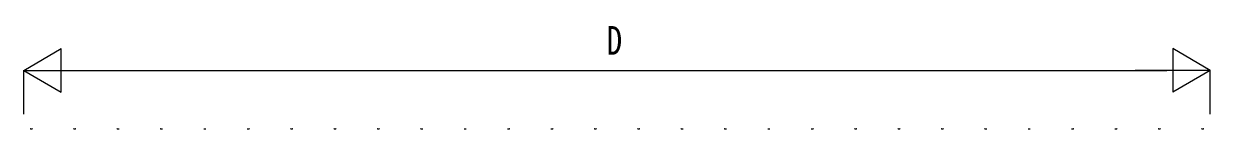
# Model space of a CAD drawing. Units: millimetres, scale not verified. Extents: x -16820 to 16820, y -11880 to 11880.
# Drawn here: x -13388 to -7918, y 390 to 862 of the extents above; entities that cross this region are included whole.
import ezdxf
from ezdxf.enums import TextEntityAlignment as Align

# ---------------------------------------------------------------- set-up
doc = ezdxf.new("R2010")
doc.units = ezdxf.units.MM
doc.header["$LTSCALE"] = 50
doc.layers.add('0-5_YKK_13', color=4, linetype='Continuous')
doc.layers.add('0-7_YKK_D', color=6, linetype='Continuous')
doc.styles.add('ＭＳ ゴシック', font='')
doc.styles.get('ＭＳ ゴシック').set_extended_font_data('MS Gothic')

msp = doc.modelspace()

# ---------------------------------------------------------------- linework, layer by layer
at = {"layer": '0-5_YKK_13'}
for p, q in [((-13357.69, 390.48), (-13349.15, 390.48)), ((-13157.69, 390.48), (-13149.15, 390.48)), ((-12957.69, 390.48), (-12949.15, 390.48)), ((-12757.69, 390.48), (-12749.15, 390.48)), ((-12557.69, 390.48), (-12549.15, 390.48)), ((-12357.69, 390.48), (-12349.15, 390.48)), ((-12157.69, 390.48), (-12149.15, 390.48)), ((-11957.69, 390.48), (-11949.15, 390.48)), ((-11757.69, 390.48), (-11749.15, 390.48)), ((-11557.69, 390.48), (-11549.15, 390.48)), ((-11357.69, 390.48), (-11349.15, 390.48)), ((-11157.69, 390.48), (-11149.15, 390.48)), ((-10957.69, 390.48), (-10949.15, 390.48)), ((-10757.69, 390.48), (-10749.15, 390.48)), ((-10557.69, 390.48), (-10549.15, 390.48)), ((-10357.69, 390.48), (-10349.15, 390.48)), ((-10157.69, 390.48), (-10149.15, 390.48)), ((-9957.69, 390.48), (-9949.15, 390.48)), ((-9757.69, 390.48), (-9749.15, 390.48)), ((-9557.69, 390.48), (-9549.15, 390.48)), ((-9357.69, 390.48), (-9349.15, 390.48)), ((-9157.69, 390.48), (-9149.15, 390.48)), ((-8957.69, 390.48), (-8949.15, 390.48)), ((-8757.69, 390.48), (-8749.15, 390.48)), ((-8557.69, 390.48), (-8549.15, 390.48)), ((-8357.69, 390.48), (-8349.15, 390.48)), ((-8157.69, 390.48), (-8149.15, 390.48)), ((-7957.69, 390.48), (-7949.15, 390.48))]:
    msp.add_line(p, q, dxfattribs=at)
for centre, start, end in [((-13357.69, 389.48), 90, 178.60509), ((-13349.15, 389.48), 1.39491, 90), ((-13157.69, 389.48), 90, 178.60509), ((-13149.15, 389.48), 1.39491, 90), ((-12957.69, 389.48), 90, 178.60509), ((-12949.15, 389.48), 1.39491, 90), ((-12757.69, 389.48), 90, 178.60509), ((-12749.15, 389.48), 1.39491, 90), ((-12557.69, 389.48), 90, 178.60509), ((-12549.15, 389.48), 1.39491, 90), ((-12357.69, 389.48), 90, 178.60509), ((-12349.15, 389.48), 1.39491, 90), ((-12157.69, 389.48), 90, 178.60509), ((-12149.15, 389.48), 1.39491, 90), ((-11957.69, 389.48), 90, 178.60509), ((-11949.15, 389.48), 1.39491, 90), ((-11757.69, 389.48), 90, 178.60509), ((-11749.15, 389.48), 1.39491, 90), ((-11557.69, 389.48), 90, 178.60509), ((-11549.15, 389.48), 1.39491, 90), ((-11357.69, 389.48), 90, 178.60509), ((-11349.15, 389.48), 1.39491, 90), ((-11157.69, 389.48), 90, 178.60509), ((-11149.15, 389.48), 1.39491, 90), ((-10957.69, 389.48), 90, 178.60509), ((-10949.15, 389.48), 1.39491, 90), ((-10757.69, 389.48), 90, 178.60509), ((-10749.15, 389.48), 1.39491, 90), ((-10557.69, 389.48), 90, 178.60509), ((-10549.15, 389.48), 1.39491, 90), ((-10357.69, 389.48), 90, 178.60509), ((-10349.15, 389.48), 1.39491, 90), ((-10157.69, 389.48), 90, 178.60509), ((-10149.15, 389.48), 1.39491, 90), ((-9957.69, 389.48), 90, 178.60509), ((-9949.15, 389.48), 1.39491, 90), ((-9757.69, 389.48), 90, 178.60509), ((-9749.15, 389.48), 1.39491, 90), ((-9557.69, 389.48), 90, 178.60509), ((-9549.15, 389.48), 1.39491, 90), ((-9357.69, 389.48), 90, 178.60509), ((-9349.15, 389.48), 1.39491, 90), ((-9157.69, 389.48), 90, 178.60509), ((-9149.15, 389.48), 1.39491, 90), ((-8957.69, 389.48), 90, 178.60509), ((-8949.15, 389.48), 1.39491, 90), ((-8757.69, 389.48), 90, 178.60509), ((-8749.15, 389.48), 1.39491, 90), ((-8557.69, 389.48), 90, 178.60509), ((-8549.15, 389.48), 1.39491, 90), ((-8357.69, 389.48), 90, 178.60509), ((-8349.15, 389.48), 1.39491, 90), ((-8157.69, 389.48), 90, 178.60509), ((-8149.15, 389.48), 1.39491, 90), ((-7957.69, 389.48), 90, 178.60509), ((-7949.15, 389.48), 1.39491, 90)]:
    msp.add_arc(centre, 1, start, end, dxfattribs=at)
at = {"layer": '0-7_YKK_D'}
for p, q in [((-13388.42, 658.18), (-13215.22, 758.18)), ((-13215.22, 558.18), (-13215.22, 758.18)), ((-7918.42, 658.18), (-8091.63, 758.18)), ((-8091.63, 758.18), (-8091.63, 558.18)), ((-13388.42, 458.18), (-13388.42, 659.18)), ((-13388.42, 658.18), (-13215.22, 558.18)), ((-13388.42, 658.18), (-13042.01, 658.18)), ((-13188.42, 658.18), (-8118.42, 658.18)), ((-7918.42, 658.18), (-8264.83, 658.18)), ((-7918.42, 658.18), (-8091.63, 558.18)), ((-7918.42, 458.18), (-7918.42, 659.18))]:
    msp.add_line(p, q, dxfattribs=at)

# ---------------------------------------------------------------- texts
at = {"layer": '0-7_YKK_D', "style": 'ＭＳ ゴシック', "width": 0.8}
msp.add_text('D', height=132, dxfattribs=at).set_placement((-10701.42, 690.18), align=Align.BOTTOM_LEFT)

doc.saveas('drawing.dxf')
